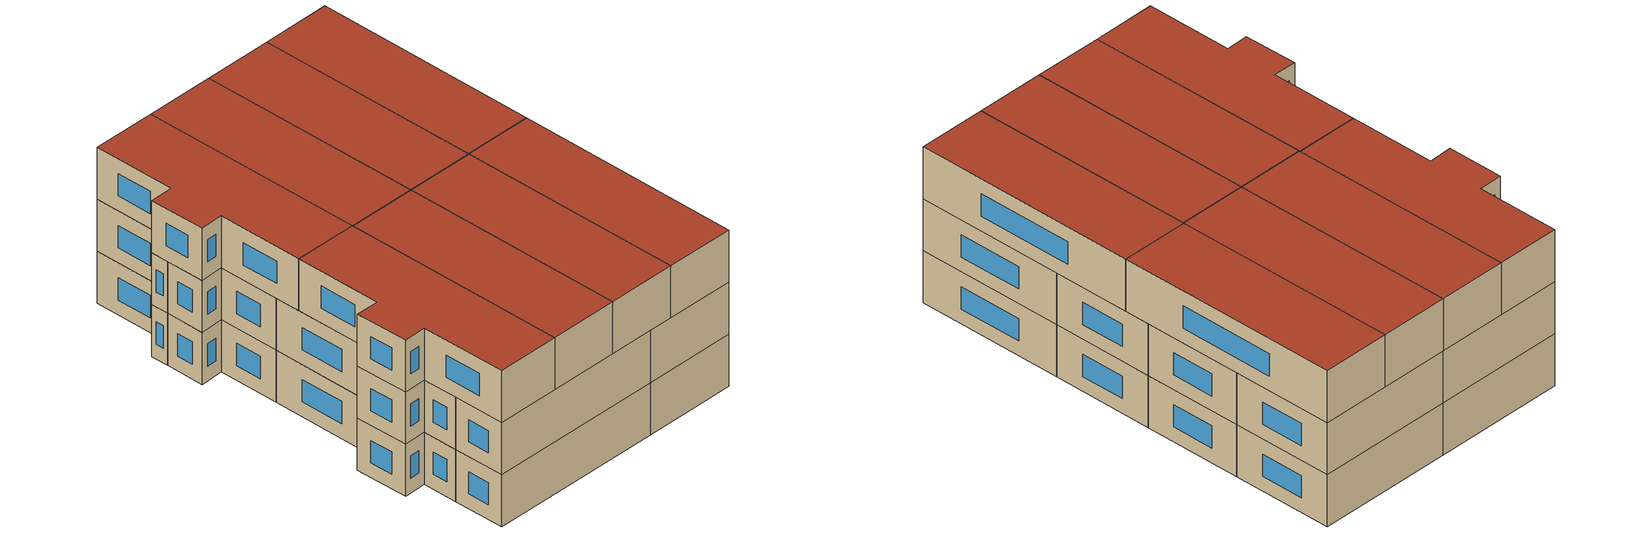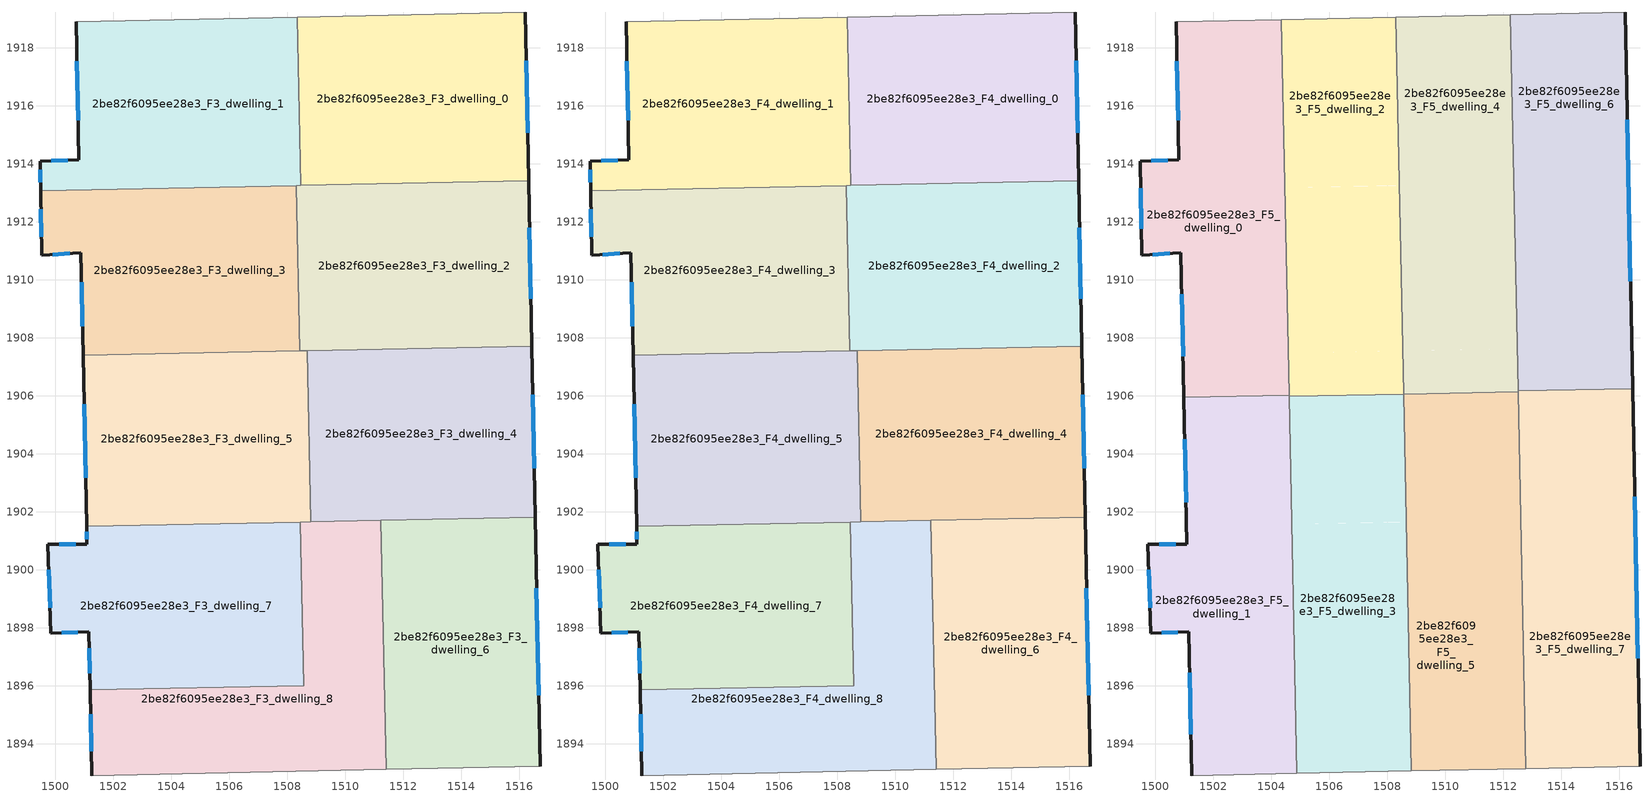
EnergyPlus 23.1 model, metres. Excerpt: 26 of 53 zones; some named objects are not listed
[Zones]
2be82f6095ee28e3_F3_dwelling_0
 floor to 2be82f6095ee28e3_F2_dwelling_0 (EU_floor_Construction): 1516.21,1919.21 1516.32,1913.41 1508.46,1913.25 1508.34,1919.05 z9
 wall outside (EU_wall_Construction): 1516.32,1913.41 1516.21,1919.21 z9:12
 wall to 2be82f6095ee28e3_F3_dwelling_1 (EU_wall_Construction): 1508.34,1919.05 1508.46,1913.25 z9:12
 wall adiabatic (EU_wall_Construction): 1516.21,1919.21 1508.34,1919.05 z9:12
 wall to 2be82f6095ee28e3_F3_dwelling_2 (EU_wall_Construction): 1508.46,1913.25 1516.32,1913.41 z9:12
 window (EU_Window_Construction): 1516.29,1915.07 1516.24,1917.56 z9.86:11.14
2be82f6095ee28e3_F3_dwelling_1
 floor to 2be82f6095ee28e3_F2_dwelling_1 (EU_floor_Construction): 1508.34,1919.05 1508.46,1913.25 1499.5,1913.06 1499.48,1914.08 1500.82,1914.13 1500.72,1918.89 z9
 wall outside (EU_wall_Construction): 1500.72,1918.89 1500.82,1914.13 1499.48,1914.08 1499.5,1913.06 z9:12
 wall adiabatic (EU_wall_Construction): 1508.34,1919.05 1500.72,1918.89 z9:12
 wall to 2be82f6095ee28e3_F3_dwelling_3 (EU_wall_Construction): 1499.5,1913.06 1508.32,1913.25 z9:12
 wall to 2be82f6095ee28e3_F3_dwelling_2 (EU_wall_Construction): 1508.32,1913.25 1508.46,1913.25 z9:12
 window (EU_Window_Construction): 1500.75,1917.53 1500.79,1915.49 / 1499.48,1913.79 1499.49,1913.35 / 1500.44,1914.11 1499.86,1914.09 z9.86:11.14
2be82f6095ee28e3_F3_dwelling_2
 floor to 2be82f6095ee28e3_F2_dwelling_2 (EU_floor_Construction): 1516.32,1913.41 1516.43,1907.71 1508.44,1907.54 1508.32,1913.25 z9
 wall outside (EU_wall_Construction): 1516.43,1907.71 1516.32,1913.41 z9:12
 wall to 2be82f6095ee28e3_F3_dwelling_3 (EU_wall_Construction): 1508.32,1913.25 1508.44,1907.54 z9:12
 wall to 2be82f6095ee28e3_F3_dwelling_4 (EU_wall_Construction): 1508.69,1907.55 1516.43,1907.71 z9:12
 wall to 2be82f6095ee28e3_F3_dwelling_5 (EU_wall_Construction): 1508.44,1907.54 1508.69,1907.55 z9:12
 window (EU_Window_Construction): 1516.4,1909.34 1516.35,1911.78 z9.86:11.14
2be82f6095ee28e3_F3_dwelling_3
 floor to 2be82f6095ee28e3_F2_dwelling_3 (EU_floor_Construction): 1508.32,1913.25 1508.44,1907.54 1500.96,1907.39 1500.89,1910.93 1499.54,1910.83 1499.5,1913.06 z9
 wall outside (EU_wall_Construction): 1499.5,1913.06 1499.54,1910.83 1500.89,1910.93 1500.96,1907.39 z9:12
 wall to 2be82f6095ee28e3_F3_dwelling_5 (EU_wall_Construction): 1500.96,1907.39 1508.44,1907.54 z9:12
 window (EU_Window_Construction): 1500.91,1909.92 1500.94,1908.4 / 1499.93,1910.86 1500.5,1910.9 / 1499.51,1912.43 1499.53,1911.47 z9.86:11.14
2be82f6095ee28e3_F3_dwelling_4
 floor to 2be82f6095ee28e3_F2_dwelling_4 (EU_floor_Construction): 1516.43,1907.71 1516.55,1901.81 1508.82,1901.65 1508.7,1907.55 z9
 wall outside (EU_wall_Construction): 1516.55,1901.81 1516.43,1907.71 z9:12
 wall to 2be82f6095ee28e3_F3_dwelling_5 (EU_wall_Construction): 1508.7,1907.55 1508.82,1901.65 z9:12
 wall to 2be82f6095ee28e3_F3_dwelling_6 (EU_wall_Construction): 1511.23,1901.7 1516.55,1901.81 z9:12
 wall to 2be82f6095ee28e3_F3_dwelling_8 (EU_wall_Construction): 1508.82,1901.65 1511.23,1901.7 z9:12
 window (EU_Window_Construction): 1516.51,1903.5 1516.46,1906.02 z9.86:11.14
2be82f6095ee28e3_F3_dwelling_5
 floor to 2be82f6095ee28e3_F2_dwelling_5 (EU_floor_Construction): 1508.7,1907.55 1508.82,1901.65 1501.08,1901.49 1500.96,1907.39 z9
 wall outside (EU_wall_Construction): 1500.96,1907.39 1501.08,1901.49 z9:12
 wall to 2be82f6095ee28e3_F3_dwelling_7 (EU_wall_Construction): 1501.08,1901.49 1508.46,1901.64 z9:12
 wall to 2be82f6095ee28e3_F3_dwelling_8 (EU_wall_Construction): 1508.46,1901.64 1508.82,1901.65 z9:12
 window (EU_Window_Construction): 1501,1905.7 1501.05,1903.17 z9.86:11.14
2be82f6095ee28e3_F3_dwelling_6
 floor to 2be82f6095ee28e3_F2_dwelling_6 (EU_floor_Construction): 1516.55,1901.81 1516.72,1893.22 1511.41,1893.11 1511.23,1901.7 z9
 wall outside (EU_wall_Construction): 1516.72,1893.22 1516.55,1901.81 z9:12
 wall adiabatic (EU_wall_Construction): 1511.41,1893.11 1516.72,1893.22 z9:12
 wall to 2be82f6095ee28e3_F3_dwelling_8 (EU_wall_Construction): 1511.23,1901.7 1511.41,1893.11 z9:12
 window (EU_Window_Construction): 1516.67,1895.68 1516.6,1899.36 z9.86:11.14
2be82f6095ee28e3_F3_dwelling_7
 floor to 2be82f6095ee28e3_F2_dwelling_7 (EU_floor_Construction): 1508.46,1901.64 1508.57,1896.01 1501.2,1895.85 1501.16,1897.87 1499.85,1897.8 1499.75,1900.88 1501.1,1900.88 1501.08,1901.49 z9
 wall outside (EU_wall_Construction): 1501.08,1901.49 1501.1,1900.88 1499.75,1900.88 1499.85,1897.8 1501.16,1897.87 1501.2,1895.85 z9:12
 wall to 2be82f6095ee28e3_F3_dwelling_8 (EU_wall_Construction): 1501.2,1895.85 1508.57,1896.01 1508.46,1901.64 z9:12
 window (EU_Window_Construction): 1501.17,1897.29 1501.19,1896.43 / 1500.23,1897.82 1500.79,1897.85 / 1499.78,1900 1499.82,1898.68 / 1500.71,1900.88 1500.13,1900.88 / 1501.09,1901.32 1501.09,1901.05 z9.86:11.14
2be82f6095ee28e3_F3_dwelling_8
 floor to 2be82f6095ee28e3_F2_dwelling_8 (EU_floor_Construction): 1511.23,1901.7 1511.41,1893.11 1501.26,1892.9 1501.2,1895.85 1508.57,1896.01 1508.46,1901.64 z9
 wall outside (EU_wall_Construction): 1501.2,1895.85 1501.26,1892.9 z9:12
 wall adiabatic (EU_wall_Construction): 1501.26,1892.9 1511.41,1893.11 z9:12
 window (EU_Window_Construction): 1501.22,1895.01 1501.25,1893.75 z9.86:11.14
2be82f6095ee28e3_F4_dwelling_0
 floor to 2be82f6095ee28e3_F3_dwelling_0 (EU_floor_Construction): 1516.21,1919.21 1516.32,1913.41 1508.46,1913.25 1508.34,1919.05 z12
 wall outside (EU_wall_Construction): 1516.32,1913.41 1516.21,1919.21 z12:15
 wall to 2be82f6095ee28e3_F4_dwelling_1 (EU_wall_Construction): 1508.34,1919.05 1508.46,1913.25 z12:15
 wall adiabatic (EU_wall_Construction): 1516.21,1919.21 1508.34,1919.05 z12:15
 wall to 2be82f6095ee28e3_F4_dwelling_2 (EU_wall_Construction): 1508.46,1913.25 1516.32,1913.41 z12:15
 window (EU_Window_Construction): 1516.29,1915.07 1516.24,1917.56 z12.86:14.14
2be82f6095ee28e3_F4_dwelling_1
 floor to 2be82f6095ee28e3_F3_dwelling_1 (EU_floor_Construction): 1508.34,1919.05 1508.46,1913.25 1499.5,1913.06 1499.48,1914.08 1500.82,1914.13 1500.72,1918.89 z12
 wall outside (EU_wall_Construction): 1500.72,1918.89 1500.82,1914.13 1499.48,1914.08 1499.5,1913.06 z12:15
 wall adiabatic (EU_wall_Construction): 1508.34,1919.05 1500.72,1918.89 z12:15
 wall to 2be82f6095ee28e3_F4_dwelling_3 (EU_wall_Construction): 1499.5,1913.06 1508.32,1913.25 z12:15
 wall to 2be82f6095ee28e3_F4_dwelling_2 (EU_wall_Construction): 1508.32,1913.25 1508.46,1913.25 z12:15
 window (EU_Window_Construction): 1500.75,1917.53 1500.79,1915.49 / 1499.48,1913.79 1499.49,1913.35 / 1500.44,1914.11 1499.86,1914.09 z12.86:14.14
2be82f6095ee28e3_F4_dwelling_2
 floor to 2be82f6095ee28e3_F3_dwelling_2 (EU_floor_Construction): 1516.32,1913.41 1516.43,1907.71 1508.44,1907.54 1508.32,1913.25 z12
 wall outside (EU_wall_Construction): 1516.43,1907.71 1516.32,1913.41 z12:15
 wall to 2be82f6095ee28e3_F4_dwelling_3 (EU_wall_Construction): 1508.32,1913.25 1508.44,1907.54 z12:15
 wall to 2be82f6095ee28e3_F4_dwelling_4 (EU_wall_Construction): 1508.69,1907.55 1516.43,1907.71 z12:15
 wall to 2be82f6095ee28e3_F4_dwelling_5 (EU_wall_Construction): 1508.44,1907.54 1508.69,1907.55 z12:15
 window (EU_Window_Construction): 1516.4,1909.34 1516.35,1911.78 z12.86:14.14
2be82f6095ee28e3_F4_dwelling_3
 floor to 2be82f6095ee28e3_F3_dwelling_3 (EU_floor_Construction): 1508.32,1913.25 1508.44,1907.54 1500.96,1907.39 1500.89,1910.93 1499.54,1910.83 1499.5,1913.06 z12
 wall outside (EU_wall_Construction): 1499.5,1913.06 1499.54,1910.83 1500.89,1910.93 1500.96,1907.39 z12:15
 wall to 2be82f6095ee28e3_F4_dwelling_5 (EU_wall_Construction): 1500.96,1907.39 1508.44,1907.54 z12:15
 window (EU_Window_Construction): 1500.91,1909.92 1500.94,1908.4 / 1499.93,1910.86 1500.5,1910.9 / 1499.51,1912.43 1499.53,1911.47 z12.86:14.14
2be82f6095ee28e3_F4_dwelling_4
 floor to 2be82f6095ee28e3_F3_dwelling_4 (EU_floor_Construction): 1516.43,1907.71 1516.55,1901.81 1508.82,1901.65 1508.7,1907.55 z12
 wall outside (EU_wall_Construction): 1516.55,1901.81 1516.43,1907.71 z12:15
 wall to 2be82f6095ee28e3_F4_dwelling_5 (EU_wall_Construction): 1508.7,1907.55 1508.82,1901.65 z12:15
 wall to 2be82f6095ee28e3_F4_dwelling_6 (EU_wall_Construction): 1511.23,1901.7 1516.55,1901.81 z12:15
 wall to 2be82f6095ee28e3_F4_dwelling_8 (EU_wall_Construction): 1508.82,1901.65 1511.23,1901.7 z12:15
 window (EU_Window_Construction): 1516.51,1903.5 1516.46,1906.02 z12.86:14.14
2be82f6095ee28e3_F4_dwelling_5
 floor to 2be82f6095ee28e3_F3_dwelling_5 (EU_floor_Construction): 1508.7,1907.55 1508.82,1901.65 1501.08,1901.49 1500.96,1907.39 z12
 wall outside (EU_wall_Construction): 1500.96,1907.39 1501.08,1901.49 z12:15
 wall to 2be82f6095ee28e3_F4_dwelling_7 (EU_wall_Construction): 1501.08,1901.49 1508.46,1901.64 z12:15
 wall to 2be82f6095ee28e3_F4_dwelling_8 (EU_wall_Construction): 1508.46,1901.64 1508.82,1901.65 z12:15
 window (EU_Window_Construction): 1501,1905.7 1501.05,1903.17 z12.86:14.14
 ceiling adiabatic (EU_roof_Construction): 1508.82,1901.65 1508.7,1907.55 1508.53,1907.54 1508.66,1901.65 z15
2be82f6095ee28e3_F4_dwelling_6
 floor to 2be82f6095ee28e3_F3_dwelling_6 (EU_floor_Construction): 1516.55,1901.81 1516.72,1893.22 1511.41,1893.11 1511.23,1901.7 z12
 wall outside (EU_wall_Construction): 1516.72,1893.22 1516.55,1901.81 z12:15
 wall adiabatic (EU_wall_Construction): 1511.41,1893.11 1516.72,1893.22 z12:15
 wall to 2be82f6095ee28e3_F4_dwelling_8 (EU_wall_Construction): 1511.23,1901.7 1511.41,1893.11 z12:15
 window (EU_Window_Construction): 1516.67,1895.68 1516.6,1899.36 z12.86:14.14
2be82f6095ee28e3_F4_dwelling_7
 floor to 2be82f6095ee28e3_F3_dwelling_7 (EU_floor_Construction): 1508.46,1901.64 1508.57,1896.01 1501.2,1895.85 1501.16,1897.87 1499.85,1897.8 1499.75,1900.88 1501.1,1900.88 1501.08,1901.49 z12
 wall outside (EU_wall_Construction): 1501.08,1901.49 1501.1,1900.88 1499.75,1900.88 1499.85,1897.8 1501.16,1897.87 1501.2,1895.85 z12:15
 wall to 2be82f6095ee28e3_F4_dwelling_8 (EU_wall_Construction): 1501.2,1895.85 1508.57,1896.01 1508.46,1901.64 z12:15
 window (EU_Window_Construction): 1501.17,1897.29 1501.19,1896.43 / 1500.23,1897.82 1500.79,1897.85 / 1499.78,1900 1499.82,1898.68 / 1500.71,1900.88 1500.13,1900.88 / 1501.09,1901.32 1501.09,1901.05 z12.86:14.14
2be82f6095ee28e3_F4_dwelling_8
 floor to 2be82f6095ee28e3_F3_dwelling_8 (EU_floor_Construction): 1511.23,1901.7 1511.41,1893.11 1501.26,1892.9 1501.2,1895.85 1508.57,1896.01 1508.46,1901.64 z12
 wall outside (EU_wall_Construction): 1501.2,1895.85 1501.26,1892.9 z12:15
 wall adiabatic (EU_wall_Construction): 1501.26,1892.9 1511.41,1893.11 z12:15
 window (EU_Window_Construction): 1501.22,1895.01 1501.25,1893.75 z12.86:14.14
2be82f6095ee28e3_F5_dwelling_0
 floor to 2be82f6095ee28e3_F4_dwelling_3 (EU_floor_Construction): 1504.47,1913.17 1504.59,1907.46 1500.96,1907.39 1500.89,1910.93 1499.54,1910.83 1499.5,1913.06 z15
 floor to 2be82f6095ee28e3_F4_dwelling_5 (EU_floor_Construction): 1504.59,1907.46 1504.62,1906.01 1500.99,1905.94 1500.96,1907.39 z15
 floor to 2be82f6095ee28e3_F4_dwelling_1 (EU_floor_Construction): 1504.35,1918.97 1504.47,1913.17 1499.5,1913.06 1499.48,1914.08 1500.82,1914.13 1500.72,1918.89 z15
 wall outside (EU_wall_Construction): 1500.72,1918.89 1500.82,1914.13 1499.48,1914.08 1499.54,1910.83 1500.89,1910.93 1500.99,1905.94 z15:18
 wall adiabatic (EU_wall_Construction): 1504.35,1918.97 1500.72,1918.89 z15:18
 wall to 2be82f6095ee28e3_F5_dwelling_1 (EU_wall_Construction): 1500.99,1905.94 1504.62,1906.01 z15:18
 wall to 2be82f6095ee28e3_F5_dwelling_2 (EU_wall_Construction): 1504.62,1906.01 1504.35,1918.97 z15:18
 window (EU_Window_Construction): 1499.49,1913.15 1499.52,1911.76 / 1500.44,1914.11 1499.86,1914.09 / 1500.75,1917.53 1500.79,1915.49 / 1500.92,1909.5 1500.96,1907.36 / 1499.93,1910.86 1500.5,1910.9 z15.86:17.14
 roof outside (EU_roof_Construction): 1504.62,1906.01 1504.35,1918.97 1500.72,1918.89 1500.82,1914.13 1499.48,1914.08 1499.54,1910.83 1500.89,1910.93 1500.99,1905.94 z18
2be82f6095ee28e3_F5_dwelling_1
 floor to 2be82f6095ee28e3_F4_dwelling_7 (EU_floor_Construction): 1504.71,1901.57 1504.83,1895.93 1501.2,1895.85 1501.16,1897.87 1499.85,1897.8 1499.75,1900.88 1501.1,1900.88 1501.08,1901.49 z15
 floor to 2be82f6095ee28e3_F4_dwelling_8 (EU_floor_Construction): 1504.83,1895.93 1504.89,1892.98 1501.26,1892.9 1501.2,1895.85 z15
 floor to 2be82f6095ee28e3_F4_dwelling_5 (EU_floor_Construction): 1504.62,1906.01 1504.71,1901.57 1501.08,1901.49 1500.99,1905.94 z15
 wall outside (EU_wall_Construction): 1500.99,1905.94 1501.1,1900.88 1499.75,1900.88 1499.85,1897.8 1501.16,1897.87 1501.26,1892.9 z15:18
 wall adiabatic (EU_wall_Construction): 1501.26,1892.9 1504.89,1892.98 z15:18
 wall to 2be82f6095ee28e3_F5_dwelling_3 (EU_wall_Construction): 1504.89,1892.98 1504.62,1905.97 z15:18
 wall to 2be82f6095ee28e3_F5_dwelling_2 (EU_wall_Construction): 1504.62,1905.97 1504.62,1906.01 z15:18
 window (EU_Window_Construction): 1500.71,1900.88 1500.13,1900.88 / 1501.02,1904.49 1501.07,1902.32 / 1501.19,1896.45 1501.23,1894.32 / 1500.23,1897.82 1500.79,1897.85 / 1499.78,1900 1499.82,1898.68 z15.86:17.14
 roof outside (EU_roof_Construction): 1504.89,1892.98 1504.62,1906.01 1500.99,1905.94 1501.1,1900.88 1499.75,1900.88 1499.85,1897.8 1501.16,1897.87 1501.26,1892.9 z18
2be82f6095ee28e3_F5_dwelling_2
 floor to 2be82f6095ee28e3_F4_dwelling_1 (EU_floor_Construction): 1508.29,1919.05 1508.42,1913.25 1504.47,1913.17 1504.35,1918.97 z15
 floor to 2be82f6095ee28e3_F4_dwelling_3 (EU_floor_Construction): 1508.32,1913.25 1508.44,1907.54 1504.59,1907.46 1504.47,1913.17 z15
 floor to 2be82f6095ee28e3_F4_dwelling_2 (EU_floor_Construction): 1508.42,1913.25 1508.53,1907.54 1508.44,1907.54 1508.32,1913.25 z15
 floor to 2be82f6095ee28e3_F4_dwelling_5 (EU_floor_Construction): 1508.53,1907.54 1508.57,1906.05 1504.62,1905.97 1504.59,1907.46 z15
 wall to 2be82f6095ee28e3_F5_dwelling_3 (EU_wall_Construction): 1504.62,1905.97 1508.57,1906.05 z15:18
 wall adiabatic (EU_wall_Construction): 1508.29,1919.05 1504.35,1918.97 z15:18
 wall to 2be82f6095ee28e3_F5_dwelling_4 (EU_wall_Construction): 1508.56,1906.05 1508.29,1919.05 z15:18
 roof outside (EU_roof_Construction): 1508.57,1906.05 1508.29,1919.05 1504.35,1918.97 1504.62,1905.97 z18
2be82f6095ee28e3_F5_dwelling_3
 floor to 2be82f6095ee28e3_F4_dwelling_5 (EU_floor_Construction): 1508.57,1906.05 1508.66,1901.65 1504.71,1901.57 1504.62,1905.97 z15
 floor to 2be82f6095ee28e3_F4_dwelling_7 (EU_floor_Construction): 1508.46,1901.64 1508.57,1896.01 1504.83,1895.93 1504.71,1901.57 z15
 floor to 2be82f6095ee28e3_F4_dwelling_8 (EU_floor_Construction): 1508.66,1901.65 1508.84,1893.06 1504.89,1892.98 1504.83,1895.93 1508.57,1896.01 1508.46,1901.64 z15
 wall adiabatic (EU_wall_Construction): 1504.89,1892.98 1508.84,1893.06 z15:18
 wall to 2be82f6095ee28e3_F5_dwelling_5 (EU_wall_Construction): 1508.84,1893.06 1508.57,1906.05 z15:18
 roof outside (EU_roof_Construction): 1508.84,1893.06 1508.57,1906.05 1504.62,1905.97 1504.89,1892.98 z18
2be82f6095ee28e3_F5_dwelling_4
 floor to 2be82f6095ee28e3_F4_dwelling_2 (EU_floor_Construction): 1512.36,1913.33 1512.48,1907.63 1508.53,1907.54 1508.42,1913.25 z15
 floor to 2be82f6095ee28e3_F4_dwelling_0 (EU_floor_Construction): 1512.24,1919.13 1512.36,1913.33 1508.46,1913.25 1508.34,1919.05 z15
 floor to 2be82f6095ee28e3_F4_dwelling_4 (EU_floor_Construction): 1512.48,1907.63 1512.51,1906.14 1508.73,1906.06 1508.7,1907.55 z15
 floor to 2be82f6095ee28e3_F4_dwelling_1 (EU_floor_Construction): 1508.34,1919.05 1508.46,1913.25 1508.42,1913.25 1508.29,1919.05 z15
 floor adiabatic (EU_floor_Construction): 1508.7,1907.55 1508.73,1906.06 1508.57,1906.06 1508.53,1907.54 z15
 wall to 2be82f6095ee28e3_F5_dwelling_5 (EU_wall_Construction): 1508.57,1906.05 1512.51,1906.14 z15:18
 wall adiabatic (EU_wall_Construction): 1512.24,1919.13 1508.29,1919.05 z15:18
 wall to 2be82f6095ee28e3_F5_dwelling_6 (EU_wall_Construction): 1512.51,1906.16 1512.24,1919.13 z15:18
 wall to 2be82f6095ee28e3_F5_dwelling_7 (EU_wall_Construction): 1512.51,1906.14 1512.51,1906.16 z15:18
 roof outside (EU_roof_Construction): 1512.51,1906.14 1512.24,1919.13 1508.29,1919.05 1508.57,1906.05 z18
2be82f6095ee28e3_F5_dwelling_5
 floor to 2be82f6095ee28e3_F4_dwelling_8 (EU_floor_Construction): 1511.23,1901.7 1511.41,1893.11 1508.84,1893.06 1508.66,1901.65 z15
 floor to 2be82f6095ee28e3_F4_dwelling_4 (EU_floor_Construction): 1512.51,1906.14 1512.6,1901.73 1508.82,1901.65 1508.73,1906.06 z15
 floor to 2be82f6095ee28e3_F4_dwelling_6 (EU_floor_Construction): 1512.6,1901.73 1512.78,1893.14 1511.41,1893.11 1511.23,1901.7 z15
 floor adiabatic (EU_floor_Construction): 1508.73,1906.06 1508.82,1901.65 1508.66,1901.65 1508.57,1906.05 z15
 wall adiabatic (EU_wall_Construction): 1508.84,1893.06 1512.78,1893.14 z15:18
 wall to 2be82f6095ee28e3_F5_dwelling_7 (EU_wall_Construction): 1512.78,1893.14 1512.51,1906.14 z15:18
 roof outside (EU_roof_Construction): 1512.78,1893.14 1512.51,1906.14 1508.57,1906.05 1508.84,1893.06 z18
2be82f6095ee28e3_F5_dwelling_6
 floor to 2be82f6095ee28e3_F4_dwelling_0 (EU_floor_Construction): 1516.21,1919.21 1516.32,1913.41 1512.36,1913.33 1512.24,1919.13 z15
 floor to 2be82f6095ee28e3_F4_dwelling_2 (EU_floor_Construction): 1516.32,1913.41 1516.43,1907.71 1512.48,1907.63 1512.36,1913.33 z15
 floor to 2be82f6095ee28e3_F4_dwelling_4 (EU_floor_Construction): 1516.43,1907.71 1516.46,1906.24 1512.51,1906.16 1512.48,1907.63 z15
 wall outside (EU_wall_Construction): 1516.46,1906.24 1516.21,1919.21 z15:18
 wall to 2be82f6095ee28e3_F5_dwelling_7 (EU_wall_Construction): 1512.51,1906.16 1516.46,1906.24 z15:18
 wall adiabatic (EU_wall_Construction): 1516.21,1919.21 1512.24,1919.13 z15:18
 window (EU_Window_Construction): 1516.39,1909.95 1516.28,1915.51 z15.86:17.14
 roof outside (EU_roof_Construction): 1516.46,1906.24 1516.21,1919.21 1512.24,1919.13 1512.51,1906.16 z18
2be82f6095ee28e3_F5_dwelling_7
 floor to 2be82f6095ee28e3_F4_dwelling_4 (EU_floor_Construction): 1516.46,1906.24 1516.55,1901.81 1512.61,1901.73 1512.51,1906.16 z15
 floor to 2be82f6095ee28e3_F4_dwelling_6 (EU_floor_Construction): 1516.55,1901.81 1516.72,1893.22 1512.78,1893.14 1512.61,1901.73 z15
 wall outside (EU_wall_Construction): 1516.72,1893.22 1516.46,1906.24 z15:18
 wall adiabatic (EU_wall_Construction): 1512.78,1893.14 1516.72,1893.22 z15:18
 window (EU_Window_Construction): 1516.64,1896.94 1516.53,1902.52 z15.86:17.14
 roof outside (EU_roof_Construction): 1516.72,1893.22 1516.46,1906.24 1512.51,1906.16 1512.78,1893.14 z18
[Building]
EU S2 Campaign: North Axis=0; Terrain=City; Solar Distribution=FullExterior
[Site:Location]
Helsinki-Vantaa.AP: Latitude=60.317; Longitude=24.963; Time Zone=2; Elevation=54.6
[SizingPeriod:WeatherFileDays]
AnnualSizingPeriod: Begin Month=1; Begin Day of Month=1; End Month=12; End Day of Month=31; Day of Week for Start Day=Monday; Use Weather File Daylight Saving Period=No; Use Weather File Rain and Snow Indicators=No
[MATERIAL]
EU_InternalMass_Material: Roughness=MediumRough; Thickness=0.1; Conductivity=1; Density=1800; Specific Heat=900; Thermal Absorptance=0.9; Solar Absorptance=0.7; Visible Absorptance=0.7
[MATERIAL:NOMASS] Roughness=MediumRough; Thermal Absorptance=0.9; Solar Absorptance=0.7; Visible Absorptance=0.7
Name | Thermal Resistance
EU_wall_NoMass | 1.10183
EU_roof_NoMass; EU_floor_NoMass | 1.70606
[WINDOWMATERIAL:SIMPLEGLAZINGSYSTEM]
EU_Window_SimpleGlazing: UFactor=3.11035; Solar Heat Gain Coefficient=0.8; Visible Transmittance=0.8
[CONSTRUCTION]
EU_wall_Construction: EU_wall_NoMass
EU_roof_Construction: EU_roof_NoMass
EU_floor_Construction: EU_floor_NoMass
EU_Window_Construction: EU_Window_SimpleGlazing
EU_InternalMass_Construction: EU_InternalMass_Material
[ZONE] Type=1; Multiplier=1; Ceiling Height=autocalculate; Floor Area=autocalculate; Part of Total Floor Area=Yes
Name | Volume
2be82f6095ee28e3_F3_dwelling_0; 2be82f6095ee28e3_F4_dwelling_0 | 136.835
2be82f6095ee28e3_F5_dwelling_0 | 153.944
2be82f6095ee28e3_F3_dwelling_1; 2be82f6095ee28e3_F4_dwelling_1; 2be82f6095ee28e3_F3_dwelling_4; 2be82f6095ee28e3_F4_dwelling_4 | 136.838
2be82f6095ee28e3_F5_dwelling_1 | 153.955
2be82f6095ee28e3_F3_dwelling_2; 2be82f6095ee28e3_F4_dwelling_2 | 136.882
2be82f6095ee28e3_F5_dwelling_2 | 153.947
2be82f6095ee28e3_F3_dwelling_3; 2be82f6095ee28e3_F4_dwelling_3 | 136.864
2be82f6095ee28e3_F5_dwelling_3 | 153.948
2be82f6095ee28e3_F5_dwelling_4 | 153.962
2be82f6095ee28e3_F3_dwelling_5; 2be82f6095ee28e3_F4_dwelling_5 | 136.848
2be82f6095ee28e3_F5_dwelling_5 | 153.979
2be82f6095ee28e3_F3_dwelling_6; 2be82f6095ee28e3_F4_dwelling_6 | 136.852
2be82f6095ee28e3_F5_dwelling_6 | 153.973
2be82f6095ee28e3_F3_dwelling_7; 2be82f6095ee28e3_F4_dwelling_7 | 136.857
2be82f6095ee28e3_F5_dwelling_7 | 153.949
2be82f6095ee28e3_F3_dwelling_8; 2be82f6095ee28e3_F4_dwelling_8 | 136.855
[INTERNALMASS] Construction=EU_InternalMass_Construction
Name | Zone or ZoneList | Surface Area
2be82f6095ee28e3_F3_dwelling_0_EU_InternalMass | 2be82f6095ee28e3_F3_dwelling_0 | 45.6126
2be82f6095ee28e3_F3_dwelling_1_EU_InternalMass | 2be82f6095ee28e3_F3_dwelling_1 | 45.6132
2be82f6095ee28e3_F3_dwelling_2_EU_InternalMass | 2be82f6095ee28e3_F3_dwelling_2 | 45.6269
2be82f6095ee28e3_F3_dwelling_3_EU_InternalMass | 2be82f6095ee28e3_F3_dwelling_3 | 45.6222
2be82f6095ee28e3_F3_dwelling_4_EU_InternalMass | 2be82f6095ee28e3_F3_dwelling_4 | 45.6145
2be82f6095ee28e3_F3_dwelling_5_EU_InternalMass | 2be82f6095ee28e3_F3_dwelling_5 | 45.6164
2be82f6095ee28e3_F3_dwelling_6_EU_InternalMass | 2be82f6095ee28e3_F3_dwelling_6 | 45.6192
2be82f6095ee28e3_F3_dwelling_7_EU_InternalMass | 2be82f6095ee28e3_F3_dwelling_7 | 45.6191
2be82f6095ee28e3_F3_dwelling_8_EU_InternalMass | 2be82f6095ee28e3_F3_dwelling_8 | 45.6183
2be82f6095ee28e3_F4_dwelling_0_EU_InternalMass | 2be82f6095ee28e3_F4_dwelling_0 | 45.6126
2be82f6095ee28e3_F4_dwelling_1_EU_InternalMass | 2be82f6095ee28e3_F4_dwelling_1 | 45.6132
2be82f6095ee28e3_F4_dwelling_2_EU_InternalMass | 2be82f6095ee28e3_F4_dwelling_2 | 45.6269
2be82f6095ee28e3_F4_dwelling_3_EU_InternalMass | 2be82f6095ee28e3_F4_dwelling_3 | 45.6222
2be82f6095ee28e3_F4_dwelling_4_EU_InternalMass | 2be82f6095ee28e3_F4_dwelling_4 | 45.6145
2be82f6095ee28e3_F4_dwelling_5_EU_InternalMass | 2be82f6095ee28e3_F4_dwelling_5 | 45.6164
2be82f6095ee28e3_F4_dwelling_6_EU_InternalMass | 2be82f6095ee28e3_F4_dwelling_6 | 45.6192
2be82f6095ee28e3_F4_dwelling_7_EU_InternalMass | 2be82f6095ee28e3_F4_dwelling_7 | 45.6191
2be82f6095ee28e3_F4_dwelling_8_EU_InternalMass | 2be82f6095ee28e3_F4_dwelling_8 | 45.6183
2be82f6095ee28e3_F5_dwelling_0_EU_InternalMass | 2be82f6095ee28e3_F5_dwelling_0 | 51.3146
2be82f6095ee28e3_F5_dwelling_1_EU_InternalMass | 2be82f6095ee28e3_F5_dwelling_1 | 51.3194
2be82f6095ee28e3_F5_dwelling_2_EU_InternalMass | 2be82f6095ee28e3_F5_dwelling_2 | 51.316
2be82f6095ee28e3_F5_dwelling_3_EU_InternalMass | 2be82f6095ee28e3_F5_dwelling_3 | 51.316
2be82f6095ee28e3_F5_dwelling_4_EU_InternalMass | 2be82f6095ee28e3_F5_dwelling_4 | 51.3216
2be82f6095ee28e3_F5_dwelling_5_EU_InternalMass | 2be82f6095ee28e3_F5_dwelling_5 | 51.3265
2be82f6095ee28e3_F5_dwelling_6_EU_InternalMass | 2be82f6095ee28e3_F5_dwelling_6 | 51.3247
2be82f6095ee28e3_F5_dwelling_7_EU_InternalMass | 2be82f6095ee28e3_F5_dwelling_7 | 51.3167
[OTHEREQUIPMENT] Fuel Type=Electricity; Design Level Calculation Method=Watts/Area; Power per Zone Floor Area=1; Fraction Latent=0; Fraction Radiant=0; Fraction Lost=0; Carbon Dioxide Generation Rate=0; EndUse Subcategory=EU_Step8_InternalGains
Name | Zone or ZoneList or Space or SpaceList | Schedule
EU_Step8_InternalGain_2be82f6095ee28e3_F3_dwelling_0_f000 | 2be82f6095ee28e3_F3_dwelling_0 | EU_Step8_GainSchedule_2be82f6095ee28e3_F3_dwelling_0_f000
EU_Step8_InternalGain_2be82f6095ee28e3_F3_dwelling_1_f000 | 2be82f6095ee28e3_F3_dwelling_1 | EU_Step8_GainSchedule_2be82f6095ee28e3_F3_dwelling_1_f000
EU_Step8_InternalGain_2be82f6095ee28e3_F3_dwelling_2_f000 | 2be82f6095ee28e3_F3_dwelling_2 | EU_Step8_GainSchedule_2be82f6095ee28e3_F3_dwelling_2_f000
EU_Step8_InternalGain_2be82f6095ee28e3_F3_dwelling_3_f000 | 2be82f6095ee28e3_F3_dwelling_3 | EU_Step8_GainSchedule_2be82f6095ee28e3_F3_dwelling_3_f000
EU_Step8_InternalGain_2be82f6095ee28e3_F3_dwelling_4_f000 | 2be82f6095ee28e3_F3_dwelling_4 | EU_Step8_GainSchedule_2be82f6095ee28e3_F3_dwelling_4_f000
EU_Step8_InternalGain_2be82f6095ee28e3_F3_dwelling_5_f000 | 2be82f6095ee28e3_F3_dwelling_5 | EU_Step8_GainSchedule_2be82f6095ee28e3_F3_dwelling_5_f000
EU_Step8_InternalGain_2be82f6095ee28e3_F3_dwelling_6_f000 | 2be82f6095ee28e3_F3_dwelling_6 | EU_Step8_GainSchedule_2be82f6095ee28e3_F3_dwelling_6_f000
EU_Step8_InternalGain_2be82f6095ee28e3_F3_dwelling_7_f000 | 2be82f6095ee28e3_F3_dwelling_7 | EU_Step8_GainSchedule_2be82f6095ee28e3_F3_dwelling_7_f000
EU_Step8_InternalGain_2be82f6095ee28e3_F3_dwelling_8_f000 | 2be82f6095ee28e3_F3_dwelling_8 | EU_Step8_GainSchedule_2be82f6095ee28e3_F3_dwelling_8_f000
EU_Step8_InternalGain_2be82f6095ee28e3_F4_dwelling_0_f000 | 2be82f6095ee28e3_F4_dwelling_0 | EU_Step8_GainSchedule_2be82f6095ee28e3_F4_dwelling_0_f000
EU_Step8_InternalGain_2be82f6095ee28e3_F4_dwelling_1_f000 | 2be82f6095ee28e3_F4_dwelling_1 | EU_Step8_GainSchedule_2be82f6095ee28e3_F4_dwelling_1_f000
EU_Step8_InternalGain_2be82f6095ee28e3_F4_dwelling_2_f000 | 2be82f6095ee28e3_F4_dwelling_2 | EU_Step8_GainSchedule_2be82f6095ee28e3_F4_dwelling_2_f000
EU_Step8_InternalGain_2be82f6095ee28e3_F4_dwelling_3_f000 | 2be82f6095ee28e3_F4_dwelling_3 | EU_Step8_GainSchedule_2be82f6095ee28e3_F4_dwelling_3_f000
EU_Step8_InternalGain_2be82f6095ee28e3_F4_dwelling_4_f000 | 2be82f6095ee28e3_F4_dwelling_4 | EU_Step8_GainSchedule_2be82f6095ee28e3_F4_dwelling_4_f000
EU_Step8_InternalGain_2be82f6095ee28e3_F4_dwelling_5_f000 | 2be82f6095ee28e3_F4_dwelling_5 | EU_Step8_GainSchedule_2be82f6095ee28e3_F4_dwelling_5_f000
EU_Step8_InternalGain_2be82f6095ee28e3_F4_dwelling_6_f000 | 2be82f6095ee28e3_F4_dwelling_6 | EU_Step8_GainSchedule_2be82f6095ee28e3_F4_dwelling_6_f000
EU_Step8_InternalGain_2be82f6095ee28e3_F4_dwelling_7_f000 | 2be82f6095ee28e3_F4_dwelling_7 | EU_Step8_GainSchedule_2be82f6095ee28e3_F4_dwelling_7_f000
EU_Step8_InternalGain_2be82f6095ee28e3_F4_dwelling_8_f000 | 2be82f6095ee28e3_F4_dwelling_8 | EU_Step8_GainSchedule_2be82f6095ee28e3_F4_dwelling_8_f000
EU_Step8_InternalGain_2be82f6095ee28e3_F5_dwelling_0_f000 | 2be82f6095ee28e3_F5_dwelling_0 | EU_Step8_GainSchedule_2be82f6095ee28e3_F5_dwelling_0_f000
EU_Step8_InternalGain_2be82f6095ee28e3_F5_dwelling_1_f000 | 2be82f6095ee28e3_F5_dwelling_1 | EU_Step8_GainSchedule_2be82f6095ee28e3_F5_dwelling_1_f000
EU_Step8_InternalGain_2be82f6095ee28e3_F5_dwelling_2_f000 | 2be82f6095ee28e3_F5_dwelling_2 | EU_Step8_GainSchedule_2be82f6095ee28e3_F5_dwelling_2_f000
EU_Step8_InternalGain_2be82f6095ee28e3_F5_dwelling_3_f000 | 2be82f6095ee28e3_F5_dwelling_3 | EU_Step8_GainSchedule_2be82f6095ee28e3_F5_dwelling_3_f000
EU_Step8_InternalGain_2be82f6095ee28e3_F5_dwelling_4_f000 | 2be82f6095ee28e3_F5_dwelling_4 | EU_Step8_GainSchedule_2be82f6095ee28e3_F5_dwelling_4_f000
EU_Step8_InternalGain_2be82f6095ee28e3_F5_dwelling_5_f000 | 2be82f6095ee28e3_F5_dwelling_5 | EU_Step8_GainSchedule_2be82f6095ee28e3_F5_dwelling_5_f000
EU_Step8_InternalGain_2be82f6095ee28e3_F5_dwelling_6_f000 | 2be82f6095ee28e3_F5_dwelling_6 | EU_Step8_GainSchedule_2be82f6095ee28e3_F5_dwelling_6_f000
EU_Step8_InternalGain_2be82f6095ee28e3_F5_dwelling_7_f000 | 2be82f6095ee28e3_F5_dwelling_7 | EU_Step8_GainSchedule_2be82f6095ee28e3_F5_dwelling_7_f000
[ZONEVENTILATION:DESIGNFLOWRATE] Schedule=EU_AlwaysOn; Design Flow Rate Calculation Method=AirChanges/Hour; Air Changes per Hour=0.756316; Ventilation Type=Natural; Fan Pressure Rise=0; Fan Total Efficiency=1; Constant Term Coefficient=1; Temperature Term Coefficient=0; Velocity Term Coefficient=0; Velocity Squared Term Coefficient=0; Minimum Indoor Temperature=-100; Maximum Indoor Temperature=100; Delta Temperature=-100; Minimum Outdoor Temperature=-100; Maximum Outdoor Temperature=100; Maximum Wind Speed=40
Name | Zone or ZoneList or Space or SpaceList
EU_ConstantAir_2be82f6095ee28e3_F3_dwelling_0 | 2be82f6095ee28e3_F3_dwelling_0
EU_ConstantAir_2be82f6095ee28e3_F3_dwelling_1 | 2be82f6095ee28e3_F3_dwelling_1
EU_ConstantAir_2be82f6095ee28e3_F3_dwelling_2 | 2be82f6095ee28e3_F3_dwelling_2
EU_ConstantAir_2be82f6095ee28e3_F3_dwelling_3 | 2be82f6095ee28e3_F3_dwelling_3
EU_ConstantAir_2be82f6095ee28e3_F3_dwelling_4 | 2be82f6095ee28e3_F3_dwelling_4
EU_ConstantAir_2be82f6095ee28e3_F3_dwelling_5 | 2be82f6095ee28e3_F3_dwelling_5
EU_ConstantAir_2be82f6095ee28e3_F3_dwelling_6 | 2be82f6095ee28e3_F3_dwelling_6
EU_ConstantAir_2be82f6095ee28e3_F3_dwelling_7 | 2be82f6095ee28e3_F3_dwelling_7
EU_ConstantAir_2be82f6095ee28e3_F3_dwelling_8 | 2be82f6095ee28e3_F3_dwelling_8
EU_ConstantAir_2be82f6095ee28e3_F4_dwelling_0 | 2be82f6095ee28e3_F4_dwelling_0
EU_ConstantAir_2be82f6095ee28e3_F4_dwelling_1 | 2be82f6095ee28e3_F4_dwelling_1
EU_ConstantAir_2be82f6095ee28e3_F4_dwelling_2 | 2be82f6095ee28e3_F4_dwelling_2
EU_ConstantAir_2be82f6095ee28e3_F4_dwelling_3 | 2be82f6095ee28e3_F4_dwelling_3
EU_ConstantAir_2be82f6095ee28e3_F4_dwelling_4 | 2be82f6095ee28e3_F4_dwelling_4
EU_ConstantAir_2be82f6095ee28e3_F4_dwelling_5 | 2be82f6095ee28e3_F4_dwelling_5
EU_ConstantAir_2be82f6095ee28e3_F4_dwelling_6 | 2be82f6095ee28e3_F4_dwelling_6
EU_ConstantAir_2be82f6095ee28e3_F4_dwelling_7 | 2be82f6095ee28e3_F4_dwelling_7
EU_ConstantAir_2be82f6095ee28e3_F4_dwelling_8 | 2be82f6095ee28e3_F4_dwelling_8
EU_ConstantAir_2be82f6095ee28e3_F5_dwelling_0 | 2be82f6095ee28e3_F5_dwelling_0
EU_ConstantAir_2be82f6095ee28e3_F5_dwelling_1 | 2be82f6095ee28e3_F5_dwelling_1
EU_ConstantAir_2be82f6095ee28e3_F5_dwelling_2 | 2be82f6095ee28e3_F5_dwelling_2
EU_ConstantAir_2be82f6095ee28e3_F5_dwelling_3 | 2be82f6095ee28e3_F5_dwelling_3
EU_ConstantAir_2be82f6095ee28e3_F5_dwelling_4 | 2be82f6095ee28e3_F5_dwelling_4
EU_ConstantAir_2be82f6095ee28e3_F5_dwelling_5 | 2be82f6095ee28e3_F5_dwelling_5
EU_ConstantAir_2be82f6095ee28e3_F5_dwelling_6 | 2be82f6095ee28e3_F5_dwelling_6
EU_ConstantAir_2be82f6095ee28e3_F5_dwelling_7 | 2be82f6095ee28e3_F5_dwelling_7
[HVACTEMPLATE:ZONE:IDEALLOADSAIRSYSTEM] System Availability Schedule=EU_AlwaysOn; Maximum Heating Supply Air Temperature=50; Minimum Cooling Supply Air Temperature=13; Maximum Heating Supply Air Humidity Ratio=0.0156; Minimum Cooling Supply Air Humidity Ratio=0.0077; Heating Limit=NoLimit; Cooling Limit=NoLimit; Heating Availability Schedule=EU_AlwaysOn; Cooling Availability Schedule=EU_CoolingOff; Dehumidification Control Type=ConstantSensibleHeatRatio; Cooling Sensible Heat Ratio=0.7; Dehumidification Setpoint=60; Humidification Control Type=None; Humidification Setpoint=30; Outdoor Air Method=None; Outdoor Air Flow Rate per Person=0.00944; Outdoor Air Flow Rate per Zone Floor Area=0; Outdoor Air Flow Rate per Zone=0; Demand Controlled Ventilation Type=None; Outdoor Air Economizer Type=NoEconomizer; Heat Recovery Type=None; Sensible Heat Recovery Effectiveness=0.7; Latent Heat Recovery Effectiveness=0.65
Name | Template Thermostat
2be82f6095ee28e3_F3_dwelling_0 | EU_HeatOnly_2be82f6095ee28e3_F3_dwelling_0
2be82f6095ee28e3_F3_dwelling_1 | EU_HeatOnly_2be82f6095ee28e3_F3_dwelling_1
2be82f6095ee28e3_F3_dwelling_2 | EU_HeatOnly_2be82f6095ee28e3_F3_dwelling_2
2be82f6095ee28e3_F3_dwelling_3 | EU_HeatOnly_2be82f6095ee28e3_F3_dwelling_3
2be82f6095ee28e3_F3_dwelling_4 | EU_HeatOnly_2be82f6095ee28e3_F3_dwelling_4
2be82f6095ee28e3_F3_dwelling_5 | EU_HeatOnly_2be82f6095ee28e3_F3_dwelling_5
2be82f6095ee28e3_F3_dwelling_6 | EU_HeatOnly_2be82f6095ee28e3_F3_dwelling_6
2be82f6095ee28e3_F3_dwelling_7 | EU_HeatOnly_2be82f6095ee28e3_F3_dwelling_7
2be82f6095ee28e3_F3_dwelling_8 | EU_HeatOnly_2be82f6095ee28e3_F3_dwelling_8
2be82f6095ee28e3_F4_dwelling_0 | EU_HeatOnly_2be82f6095ee28e3_F4_dwelling_0
2be82f6095ee28e3_F4_dwelling_1 | EU_HeatOnly_2be82f6095ee28e3_F4_dwelling_1
2be82f6095ee28e3_F4_dwelling_2 | EU_HeatOnly_2be82f6095ee28e3_F4_dwelling_2
2be82f6095ee28e3_F4_dwelling_3 | EU_HeatOnly_2be82f6095ee28e3_F4_dwelling_3
2be82f6095ee28e3_F4_dwelling_4 | EU_HeatOnly_2be82f6095ee28e3_F4_dwelling_4
2be82f6095ee28e3_F4_dwelling_5 | EU_HeatOnly_2be82f6095ee28e3_F4_dwelling_5
2be82f6095ee28e3_F4_dwelling_6 | EU_HeatOnly_2be82f6095ee28e3_F4_dwelling_6
2be82f6095ee28e3_F4_dwelling_7 | EU_HeatOnly_2be82f6095ee28e3_F4_dwelling_7
2be82f6095ee28e3_F4_dwelling_8 | EU_HeatOnly_2be82f6095ee28e3_F4_dwelling_8
2be82f6095ee28e3_F5_dwelling_0 | EU_HeatOnly_2be82f6095ee28e3_F5_dwelling_0
2be82f6095ee28e3_F5_dwelling_1 | EU_HeatOnly_2be82f6095ee28e3_F5_dwelling_1
2be82f6095ee28e3_F5_dwelling_2 | EU_HeatOnly_2be82f6095ee28e3_F5_dwelling_2
2be82f6095ee28e3_F5_dwelling_3 | EU_HeatOnly_2be82f6095ee28e3_F5_dwelling_3
2be82f6095ee28e3_F5_dwelling_4 | EU_HeatOnly_2be82f6095ee28e3_F5_dwelling_4
2be82f6095ee28e3_F5_dwelling_5 | EU_HeatOnly_2be82f6095ee28e3_F5_dwelling_5
2be82f6095ee28e3_F5_dwelling_6 | EU_HeatOnly_2be82f6095ee28e3_F5_dwelling_6
2be82f6095ee28e3_F5_dwelling_7 | EU_HeatOnly_2be82f6095ee28e3_F5_dwelling_7
[SIZING:ZONE] Zone Cooling Design Supply Air Temperature Input Method=SupplyAirTemperature; Zone Cooling Design Supply Air Temperature=13; Zone Heating Design Supply Air Temperature Input Method=SupplyAirTemperature; Zone Heating Design Supply Air Temperature=50; Zone Cooling Design Supply Air Humidity Ratio=0.008; Zone Heating Design Supply Air Humidity Ratio=0.008; Cooling Design Air Flow Method=DesignDay; Cooling Design Air Flow Rate=0; Cooling Minimum Air Flow per Zone Floor Area=0.000762; Cooling Minimum Air Flow=0; Cooling Minimum Air Flow Fraction=0.2; Heating Design Air Flow Method=DesignDay; Heating Design Air Flow Rate=0; Heating Maximum Air Flow per Zone Floor Area=0.002032; Heating Maximum Air Flow=0.141576; Heating Maximum Air Flow Fraction=0.3; Account for Dedicated Outdoor Air System=No; Dedicated Outdoor Air System Control Strategy=NeutralSupplyAir; Dedicated Outdoor Air Low Setpoint Temperature for Design=autosize; Dedicated Outdoor Air High Setpoint Temperature for Design=autosize; Zone Load Sizing Method=Sensible Load Only No Latent Load; Zone Latent Cooling Design Supply Air Humidity Ratio Input Method=HumidityRatioDifference; Zone Cooling Design Supply Air Humidity Ratio Difference=0.005; Zone Latent Heating Design Supply Air Humidity Ratio Input Method=HumidityRatioDifference; Zone Humidification Design Supply Air Humidity Ratio Difference=0.005
2be82f6095ee28e3_F3_dwelling_0; 2be82f6095ee28e3_F3_dwelling_1; 2be82f6095ee28e3_F3_dwelling_2; 2be82f6095ee28e3_F3_dwelling_3; 2be82f6095ee28e3_F3_dwelling_4; 2be82f6095ee28e3_F3_dwelling_5; 2be82f6095ee28e3_F3_dwelling_6; 2be82f6095ee28e3_F3_dwelling_7; 2be82f6095ee28e3_F3_dwelling_8; 2be82f6095ee28e3_F4_dwelling_0; 2be82f6095ee28e3_F4_dwelling_1; 2be82f6095ee28e3_F4_dwelling_2; 2be82f6095ee28e3_F4_dwelling_3; 2be82f6095ee28e3_F4_dwelling_4; 2be82f6095ee28e3_F4_dwelling_5; 2be82f6095ee28e3_F4_dwelling_6; 2be82f6095ee28e3_F4_dwelling_7; 2be82f6095ee28e3_F4_dwelling_8; 2be82f6095ee28e3_F5_dwelling_0; 2be82f6095ee28e3_F5_dwelling_1; 2be82f6095ee28e3_F5_dwelling_2; 2be82f6095ee28e3_F5_dwelling_3; 2be82f6095ee28e3_F5_dwelling_4; 2be82f6095ee28e3_F5_dwelling_5; 2be82f6095ee28e3_F5_dwelling_6; 2be82f6095ee28e3_F5_dwelling_7
[SCHEDULE:CONSTANT]
Name | Hourly Value
EU_AlwaysOn | 1
EU_CoolingOff | 0
[SCHEDULE:FILE] Column Number=1; Rows to Skip at Top=0; Number of Hours of Data=8760; Column Separator=Comma; Interpolate to Timestep=No; Minutes per Item=60; Adjust Schedule for Daylight Savings=Yes
Name | File
EU_Step8_GainSchedule_2be82f6095ee28e3_F3_dwelling_0_f000 | ../../schedules/2be82f6095ee28e3/2be82f6095ee28e3_F3_dwelling_0_f000_gain.csv
EU_Step8_GainSchedule_2be82f6095ee28e3_F3_dwelling_1_f000 | ../../schedules/2be82f6095ee28e3/2be82f6095ee28e3_F3_dwelling_1_f000_gain.csv
EU_Step8_GainSchedule_2be82f6095ee28e3_F3_dwelling_2_f000 | ../../schedules/2be82f6095ee28e3/2be82f6095ee28e3_F3_dwelling_2_f000_gain.csv
EU_Step8_GainSchedule_2be82f6095ee28e3_F3_dwelling_3_f000 | ../../schedules/2be82f6095ee28e3/2be82f6095ee28e3_F3_dwelling_3_f000_gain.csv
EU_Step8_GainSchedule_2be82f6095ee28e3_F3_dwelling_4_f000 | ../../schedules/2be82f6095ee28e3/2be82f6095ee28e3_F3_dwelling_4_f000_gain.csv
EU_Step8_GainSchedule_2be82f6095ee28e3_F3_dwelling_5_f000 | ../../schedules/2be82f6095ee28e3/2be82f6095ee28e3_F3_dwelling_5_f000_gain.csv
EU_Step8_GainSchedule_2be82f6095ee28e3_F3_dwelling_6_f000 | ../../schedules/2be82f6095ee28e3/2be82f6095ee28e3_F3_dwelling_6_f000_gain.csv
EU_Step8_GainSchedule_2be82f6095ee28e3_F3_dwelling_7_f000 | ../../schedules/2be82f6095ee28e3/2be82f6095ee28e3_F3_dwelling_7_f000_gain.csv
EU_Step8_GainSchedule_2be82f6095ee28e3_F3_dwelling_8_f000 | ../../schedules/2be82f6095ee28e3/2be82f6095ee28e3_F3_dwelling_8_f000_gain.csv
EU_Step8_GainSchedule_2be82f6095ee28e3_F4_dwelling_0_f000 | ../../schedules/2be82f6095ee28e3/2be82f6095ee28e3_F4_dwelling_0_f000_gain.csv
EU_Step8_GainSchedule_2be82f6095ee28e3_F4_dwelling_1_f000 | ../../schedules/2be82f6095ee28e3/2be82f6095ee28e3_F4_dwelling_1_f000_gain.csv
EU_Step8_GainSchedule_2be82f6095ee28e3_F4_dwelling_2_f000 | ../../schedules/2be82f6095ee28e3/2be82f6095ee28e3_F4_dwelling_2_f000_gain.csv
EU_Step8_GainSchedule_2be82f6095ee28e3_F4_dwelling_3_f000 | ../../schedules/2be82f6095ee28e3/2be82f6095ee28e3_F4_dwelling_3_f000_gain.csv
EU_Step8_GainSchedule_2be82f6095ee28e3_F4_dwelling_4_f000 | ../../schedules/2be82f6095ee28e3/2be82f6095ee28e3_F4_dwelling_4_f000_gain.csv
EU_Step8_GainSchedule_2be82f6095ee28e3_F4_dwelling_5_f000 | ../../schedules/2be82f6095ee28e3/2be82f6095ee28e3_F4_dwelling_5_f000_gain.csv
EU_Step8_GainSchedule_2be82f6095ee28e3_F4_dwelling_6_f000 | ../../schedules/2be82f6095ee28e3/2be82f6095ee28e3_F4_dwelling_6_f000_gain.csv
EU_Step8_GainSchedule_2be82f6095ee28e3_F4_dwelling_7_f000 | ../../schedules/2be82f6095ee28e3/2be82f6095ee28e3_F4_dwelling_7_f000_gain.csv
EU_Step8_GainSchedule_2be82f6095ee28e3_F4_dwelling_8_f000 | ../../schedules/2be82f6095ee28e3/2be82f6095ee28e3_F4_dwelling_8_f000_gain.csv
EU_Step8_GainSchedule_2be82f6095ee28e3_F5_dwelling_0_f000 | ../../schedules/2be82f6095ee28e3/2be82f6095ee28e3_F5_dwelling_0_f000_gain.csv
EU_Step8_GainSchedule_2be82f6095ee28e3_F5_dwelling_1_f000 | ../../schedules/2be82f6095ee28e3/2be82f6095ee28e3_F5_dwelling_1_f000_gain.csv
EU_Step8_GainSchedule_2be82f6095ee28e3_F5_dwelling_2_f000 | ../../schedules/2be82f6095ee28e3/2be82f6095ee28e3_F5_dwelling_2_f000_gain.csv
EU_Step8_GainSchedule_2be82f6095ee28e3_F5_dwelling_3_f000 | ../../schedules/2be82f6095ee28e3/2be82f6095ee28e3_F5_dwelling_3_f000_gain.csv
EU_Step8_GainSchedule_2be82f6095ee28e3_F5_dwelling_4_f000 | ../../schedules/2be82f6095ee28e3/2be82f6095ee28e3_F5_dwelling_4_f000_gain.csv
EU_Step8_GainSchedule_2be82f6095ee28e3_F5_dwelling_5_f000 | ../../schedules/2be82f6095ee28e3/2be82f6095ee28e3_F5_dwelling_5_f000_gain.csv
EU_Step8_GainSchedule_2be82f6095ee28e3_F5_dwelling_6_f000 | ../../schedules/2be82f6095ee28e3/2be82f6095ee28e3_F5_dwelling_6_f000_gain.csv
EU_Step8_GainSchedule_2be82f6095ee28e3_F5_dwelling_7_f000 | ../../schedules/2be82f6095ee28e3/2be82f6095ee28e3_F5_dwelling_7_f000_gain.csv
